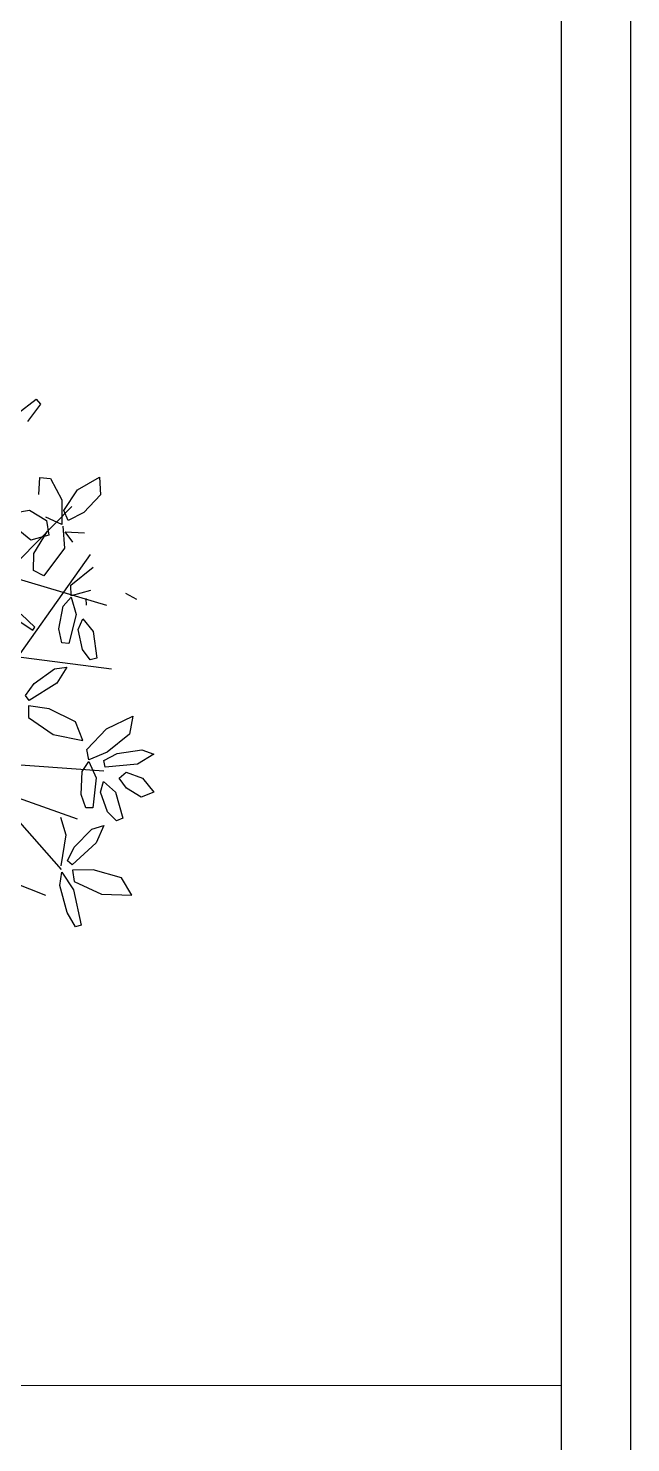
# Model space of a CAD drawing. Header units: inches. Extents: x 20.1 to 40.1, y 20 to 50.
# Drawn here: x 28.369 to 30.107, y 27.864 to 31.942 of the extents above; entities that cross this region are included whole.
import ezdxf

# ---------------------------------------------------------------- set-up
doc = ezdxf.new("R2010")
doc.units = ezdxf.units.IN
doc.header["$LTSCALE"] = 0.85
doc.header["$MEASUREMENT"] = 0

msp = doc.modelspace()

# ---------------------------------------------------------------- linework, layer by layer
at = {"lineweight": 30}
for p, q in [((29.9074, 20.2283), (29.9074, 32.0283)), ((30.1074, 20.0283), (30.1074, 32.0283))]:
    msp.add_line(p, q, dxfattribs=at)
at = {"color": 64}
for p, q in [((28.2815, 30.7885), (28.3922, 30.8729)), ((28.4047, 30.8585), (28.3665, 30.808)), ((28.3922, 30.8729), (28.4047, 30.8585)), ((28.3997, 30.5976), (28.4024, 30.6463)), ((28.4024, 30.6463), (28.4336, 30.6438)), ((28.4336, 30.6438), (28.4655, 30.5823)), ((28.5111, 30.6113), (28.5747, 30.6476)), ((28.5747, 30.6476), (28.5778, 30.5964)), ((28.4717, 30.5518), (28.5111, 30.6113)), ((28.5778, 30.5964), (28.5293, 30.5457)), ((28.3328, 30.546), (28.3728, 30.5527))]:
    msp.add_line(p, q, dxfattribs=at)
at = {"color": 44}
for p, q in [((28.2959, 30.3608), (28.4948, 30.5629)), ((28.2423, 29.9936), (28.5484, 30.4251)), ((28.2882, 30.37), (28.5943, 30.2782)), ((28.3265, 30.1313), (28.6096, 30.0946)), ((28.0663, 29.966), (28.4642, 29.5161)), ((28.2041, 29.8283), (28.5867, 29.8007)), ((28.25, 29.7548), (28.5101, 29.663)), ((27.7144, 29.7181), (28.4183, 29.4426))]:
    msp.add_line(p, q, dxfattribs=at)
at = {"color": 66}
for p, q in [((28.3728, 30.5527), (28.4214, 30.5224)), ((28.4655, 30.5823), (28.4654, 30.511)), ((28.4845, 30.5232), (28.4717, 30.5518)), ((28.3761, 30.4664), (28.3174, 30.5144)), ((28.4654, 30.511), (28.4195, 30.5324)), ((28.4214, 30.5224), (28.4283, 30.48)), ((28.4688, 30.5062), (28.4734, 30.4429)), ((28.5293, 30.5457), (28.4845, 30.5232)), ((28.4283, 30.48), (28.3761, 30.4664)), ((28.3848, 30.4276), (28.4243, 30.4922)), ((28.4972, 30.4603), (28.4757, 30.4901)), ((28.4757, 30.4901), (28.5308, 30.4875)), ((28.3845, 30.3784), (28.3848, 30.4276)), ((28.4734, 30.4429), (28.4139, 30.3633)), ((28.4914, 30.336), (28.5561, 30.388)), ((28.4139, 30.3633), (28.3845, 30.3784)), ((28.4931, 30.306), (28.4914, 30.336)), ((28.5486, 30.3209), (28.4931, 30.306)), ((28.6491, 30.3135), (28.6814, 30.2961)), ((28.2808, 30.2729), (28.3817, 30.2065)), ((28.4575, 30.2101), (28.4694, 30.2754)), ((28.4694, 30.2754), (28.4931, 30.3014)), ((28.4931, 30.3014), (28.5068, 30.2516)), ((28.5369, 30.2789), (28.5359, 30.2979)), ((28.3882, 30.2154), (28.3489, 30.2531)), ((28.5068, 30.2516), (28.4858, 30.1677)), ((28.5134, 30.2087), (28.5261, 30.2388)), ((28.5261, 30.2388), (28.5565, 30.203)), ((28.3817, 30.2065), (28.3882, 30.2154)), ((28.4659, 30.1703), (28.4575, 30.2101)), ((28.5256, 30.1506), (28.5134, 30.2087)), ((28.4858, 30.1677), (28.4659, 30.1703))]:
    msp.add_line(p, q, dxfattribs=at)
at = {"color": 68}
for p, q in [((28.5565, 30.203), (28.567, 30.1262)), ((28.5476, 30.121), (28.5256, 30.1506)), ((28.4449, 30.0949), (28.4807, 30.1)), ((28.4807, 30.1), (28.4511, 30.0539)), ((28.567, 30.1262), (28.5476, 30.121)), ((28.3862, 30.053), (28.4449, 30.0949)), ((28.3607, 30.0177), (28.3862, 30.053)), ((28.3718, 30.0035), (28.3607, 30.0177)), ((28.4511, 30.0539), (28.3718, 30.0035)), ((28.3698, 29.9885), (28.3695, 29.955)), ((28.429, 29.9793), (28.3698, 29.9885)), ((28.5057, 29.9422), (28.429, 29.9793)), ((28.3695, 29.955), (28.4405, 29.9061)), ((28.5267, 29.8884), (28.5057, 29.9422)), ((28.5947, 29.9225), (28.6708, 29.959)), ((28.6708, 29.959), (28.6607, 29.9064)), ((28.4405, 29.9061), (28.5267, 29.8884)), ((28.5377, 29.8621), (28.5947, 29.9225)), ((28.6607, 29.9064), (28.5965, 29.855)), ((28.5436, 29.8326), (28.5377, 29.8621)), ((28.5965, 29.855), (28.5436, 29.8326)), ((28.6257, 29.8511), (28.6971, 29.8617)), ((28.6971, 29.8617), (28.7315, 29.849)), ((28.5244, 29.799), (28.5442, 29.828)), ((28.5442, 29.828), (28.5647, 29.7807)), ((28.5872, 29.8305), (28.6257, 29.8511)), ((28.5908, 29.8118), (28.5872, 29.8305)), ((28.6844, 29.8204), (28.5908, 29.8118)), ((28.7315, 29.849), (28.6844, 29.8204)), ((28.5217, 29.7327), (28.5244, 29.799)), ((28.5647, 29.7807), (28.5556, 29.6946)), ((28.6317, 29.7802), (28.6515, 29.7967)), ((28.6524, 29.7508), (28.6317, 29.7802)), ((28.6515, 29.7967), (28.6989, 29.7801)), ((28.6989, 29.7801), (28.7317, 29.7395)), ((28.5355, 29.6944), (28.5217, 29.7327)), ((28.5773, 29.7391), (28.5856, 29.7706)), ((28.5974, 29.6832), (28.5773, 29.7391)), ((28.5856, 29.7706), (28.6207, 29.7394)), ((28.6207, 29.7394), (28.6418, 29.6648)), ((28.6943, 29.7252), (28.6524, 29.7508)), ((28.7317, 29.7395), (28.6943, 29.7252)), ((28.5556, 29.6946), (28.5355, 29.6944)), ((28.4618, 29.6678), (28.4772, 29.6169)), ((28.6233, 29.6569), (28.5974, 29.6832)), ((28.6418, 29.6648), (28.6233, 29.6569)), ((28.4772, 29.6169), (28.4634, 29.5271)), ((28.5016, 29.5809), (28.5523, 29.6323)), ((28.5523, 29.6323), (28.5867, 29.6434)), ((28.5867, 29.6434), (28.5653, 29.593)), ((28.4826, 29.5418), (28.5016, 29.5809)), ((28.5653, 29.593), (28.4959, 29.5297)), ((28.4959, 29.5297), (28.4826, 29.5418)), ((28.4603, 29.47), (28.4663, 29.5083)), ((28.4663, 29.5083), (28.4995, 29.4583)), ((28.5564, 29.5156), (28.4964, 29.5146)), ((28.4964, 29.5146), (28.5019, 29.4815)), ((28.6383, 29.4922), (28.5564, 29.5156)), ((28.6682, 29.4428), (28.6383, 29.4922)), ((28.481, 29.3925), (28.4603, 29.47)), ((28.4995, 29.4583), (28.5218, 29.3564)), ((28.5019, 29.4815), (28.5802, 29.4454)), ((28.5802, 29.4454), (28.6682, 29.4428)), ((28.5056, 29.3514), (28.481, 29.3925)), ((28.5218, 29.3564), (28.5056, 29.3514))]:
    msp.add_line(p, q, dxfattribs=at)
at = {"lineweight": 9}
msp.add_line((25.2074, 28.0283), (29.9074, 28.0283), dxfattribs=at)

doc.saveas('drawing.dxf')
